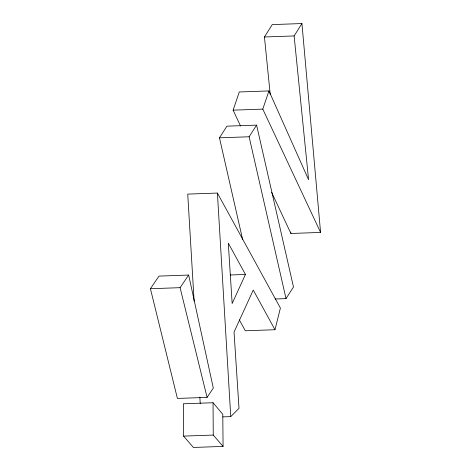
<?xml version="1.0" encoding="UTF-8"?>
<svg xmlns="http://www.w3.org/2000/svg" width="471" height="471" viewBox="0 0 471 471"><rect width="100%" height="100%" fill="white"/><g stroke="black" fill="none" stroke-linecap="round" stroke-linejoin="round"><path stroke-width="0.71" d="M239.35 319.897L245.303 330.772L274.976 329.724L280.398 308.063L217.408 193.063L187.735 194.105L194.117 301.116M240.575 126.069L233.121 110.161L239.286 91.969L268.959 90.927L308.576 179.71L294.122 35.937L301.935 23.55L272.262 24.592L264.449 36.979L270.242 94.636M271.643 192.368L290.907 233.475L320.58 232.427L262.789 109.113L268.959 90.927M245.45 274.446L232.156 303.507L228.294 243.118L245.45 274.446L230.254 274.982M242.63 239.504L219.451 137.815L226.922 126.169L256.595 125.121L293.48 286.969L286.015 298.614L275.158 298.997M286.015 298.614L249.124 136.773L256.595 125.121M207.081 397.383L213.31 388.092L188.665 275.052L158.992 276.1L150.42 288.717L177.408 398.431L207.081 397.383L180.093 287.675L188.665 275.052M222.789 416.888L230.749 416.605L239.015 408.351L234.034 332.079L253.251 290.059L274.976 329.724M264.449 36.979L294.122 35.937M233.121 110.161L262.789 109.113M219.451 137.815L249.124 136.773M150.42 288.717L180.093 287.675M213.045 402.734L183.372 403.782L183.578 436.111L193.398 447.45L223.071 446.408L222.783 414.297L213.045 402.734L213.251 435.063L223.071 446.408M183.578 436.111L213.251 435.063M301.935 23.55L320.58 232.427M290.778 232.009L290.907 233.475M217.408 193.063L230.749 416.605M199.851 397.13L200.246 403.729"/></g></svg>
